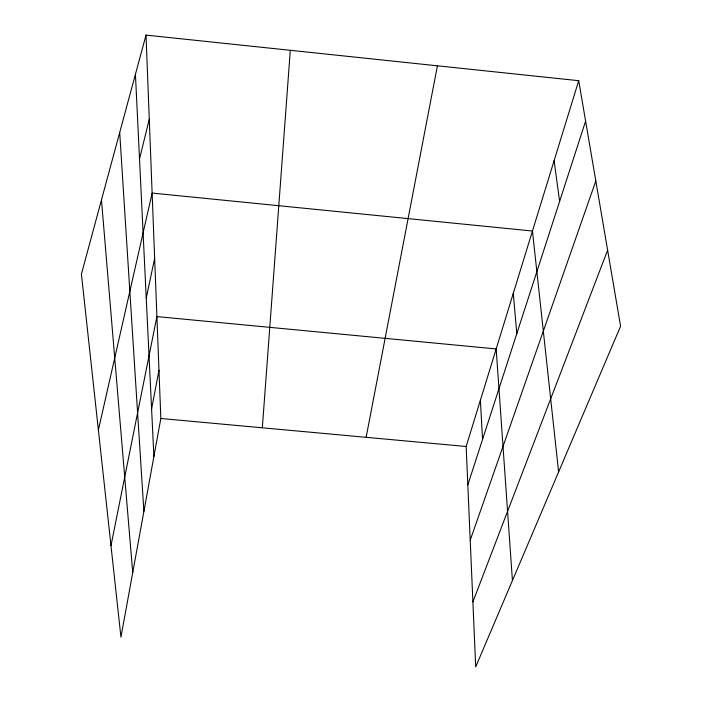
<?xml version="1.0" encoding="UTF-8"?>
<svg xmlns="http://www.w3.org/2000/svg" width="702" height="702" viewBox="0 0 702 702"><rect width="100%" height="100%" fill="white"/><g stroke="black" fill="none" stroke-linecap="round" stroke-linejoin="round"><path stroke-width="1.05" d="M262.337 427.799L290.303 50.307M146.025 35.1L160.837 418.489L120.946 637.17L81.414 274.122L146.025 35.1L578.711 80.695L620.586 326.219L475.71 666.9L466.154 446.498L578.711 80.695M151.597 408.959L158.977 370.252M366.137 437.32L437.416 65.804M110.977 545.629L156.897 316.584L496.174 348.938L512.425 580.572M146.235 298.06L154.651 258.397M98.385 430.019L152.132 193.076L532.458 231.019L558.616 471.946M139.514 158.994L149.28 119.243M467.822 484.915L585.608 121.113M470.217 540.207L595.814 180.958M472.894 601.877L607.625 250.21M160.837 418.489L466.154 446.498M554.097 160.688L559.617 201.395M513.285 293.339L516.804 333.625M101.465 199.93L132.731 572.578M119.7 132.494L143.892 511.372M480.379 400.28L482.555 439.426M135.425 74.315L153.896 456.554"/></g></svg>
